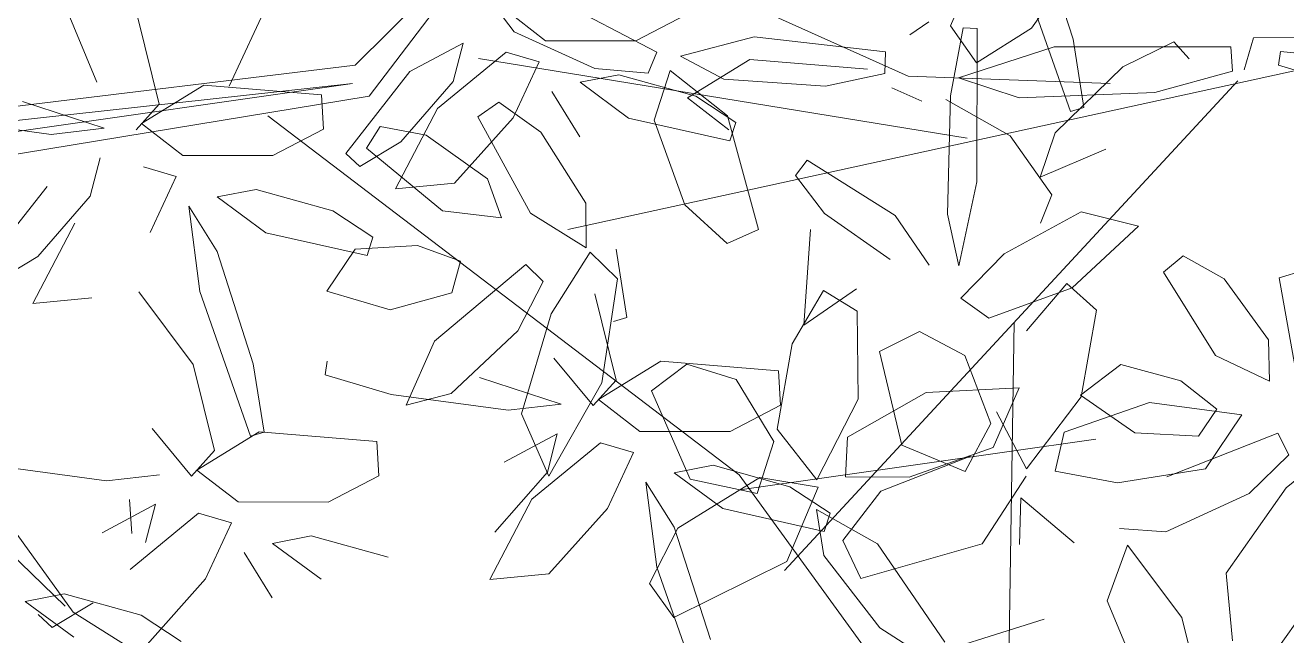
# Model space of a CAD drawing. Header units: inches. Extents: x 218980 to 233865, y 587194 to 599270.
# Drawn here: x 219064.296 to 219066.311, y 587475.888 to 587476.862 of the extents above; entities that cross this region are included whole.
import ezdxf

# ---------------------------------------------------------------- set-up
doc = ezdxf.new("R2010")
doc.units = ezdxf.units.IN
doc.header["$MEASUREMENT"] = 0
doc.layers.get('0').update_dxf_attribs({"lineweight": 0})
doc.layers.add('Proposed Urban Design', color=250, linetype='Continuous', lineweight=0)

# ---------------------------------------------------------------- blocks, each defined once
blk = doc.blocks.new('tree2')
at = {"color": 44}
for p, q in [((325199.1493, 3048393.2041), (325200.5444, 3048396.2131)), ((325199.5519, 3048393.2718), (325200.044, 3048393.7599)), ((325199.5967, 3048393.1727), (325200.044, 3048393.7599)), ((325200.2725, 3048393.7058), (325201.3189, 3048393.2363)), ((325197.6286, 3048393.0376), (325199.5519, 3048393.2718)), ((325197.5858, 3048392.9323), (325199.5429, 3048393.2131)), ((325199.5429, 3048393.2131), (325197.6089, 3048392.9998)), ((325197.6873, 3048392.8592), (325199.5967, 3048393.1727)), ((325199.2727, 3048393.1101), (325200.7782, 3048391.9633)), ((325197.6873, 3048392.8592), (325198.6503, 3048391.525)), ((325197.4447, 3048392.6847), (325198.6256, 3048391.5438)), ((325200.7804, 3048391.9149), (325201.9184, 3048392.0776)), ((325200.7782, 3048391.9633), (325201.5399, 3048390.9151)), ((325197.3163, 3048391.5736), (325193.7676, 3048390.7982)), ((325198.6503, 3048391.525), (325199.7052, 3048390.8618)), ((325199.7052, 3048390.8618), (325201.7527, 3048391.5018)), ((325195.0431, 3048391.0902), (325193.4813, 3048391.3439)), ((325195.9072, 3048391.2736), (325194.4594, 3048389.7096)), ((325197.2803, 3048391.2113), (325195.6173, 3048388.8744)), ((325195.1933, 3048390.5024), (325195.173, 3048389.2128))]:
    blk.add_line(p, q, dxfattribs=at)
at = {"color": 64}
for p, q in [((325201.4531, 3048393.3967), (325201.569, 3048393.6634)), ((325201.8766, 3048393.6217), (325201.7122, 3048393.3893)), ((325200.1601, 3048393.3491), (325200.0284, 3048393.4509)), ((325200.6099, 3048393.4329), (325200.4482, 3048393.3488)), ((325201.3235, 3048393.3687), (325201.384, 3048393.4099)), ((325201.5371, 3048393.2788), (325201.4531, 3048393.3967)), ((325201.7122, 3048393.3893), (325201.5371, 3048393.2788)), ((325199.8964, 3048393.3417), (325199.7265, 3048393.2508)), ((325199.8648, 3048393.2193), (325199.8964, 3048393.3417)), ((325200.4482, 3048393.3488), (325200.1601, 3048393.3491)), ((325201.4795, 3048393.2314), (325201.7847, 3048393.3297)), ((325201.7847, 3048393.3297), (325202.3489, 3048393.3298)), ((325202.3489, 3048393.3298), (325202.3541, 3048393.2527)), ((325200.0342, 3048393.3131), (325199.815, 3048393.1329)), ((325200.1395, 3048393.2821), (325200.0342, 3048393.3131)), ((325200.6134, 3048393.1672), (325200.8124, 3048393.2897)), ((325200.8124, 3048393.2897), (325201.188, 3048393.2588)), ((325199.7265, 3048393.2508), (325199.5217, 3048392.9897)), ((325200.0565, 3048393.1033), (325200.1395, 3048393.2821)), ((325202.3541, 3048393.2527), (325202.1067, 3048393.1838)), ((325199.6974, 3048393.027), (325199.8648, 3048393.2193)), ((325200.3942, 3048393.2409), (325200.27, 3048393.2167)), ((325200.27, 3048393.2167), (325200.4252, 3048393.1025)), ((325200.6398, 3048393.1725), (325200.3942, 3048393.2409)), ((325201.3189, 3048393.2363), (325201.9641, 3048393.2128)), ((325201.6729, 3048393.1672), (325201.4795, 3048393.2314)), ((325200.2697, 3048393.0431), (325200.1796, 3048393.1873)), ((325200.7451, 3048393.0654), (325200.6134, 3048393.1672)), ((325200.7677, 3048393.0881), (325200.6398, 3048393.1725)), ((325201.2658, 3048393.1995), (325201.3623, 3048393.1564)), ((325202.1067, 3048393.1838), (325201.6729, 3048393.1672)), ((325199.815, 3048393.1329), (325199.6808, 3048392.8765)), ((325201.6447, 3048393.0459), (325201.4384, 3048393.1617)), ((325199.8693, 3048392.8944), (325200.0565, 3048393.1033)), ((325200.4252, 3048393.1025), (325200.749, 3048393.03)), ((325200.749, 3048393.03), (325200.7677, 3048393.0881)), ((325201.7778, 3048392.8571), (325201.6447, 3048393.0459)), ((325199.5662, 3048392.9478), (325199.6974, 3048393.027)), ((325199.5217, 3048392.9897), (325199.5662, 3048392.9478)), ((325198.5673, 3048392.8845), (325198.3625, 3048392.6235)), ((325199.6808, 3048392.8765), (325199.8693, 3048392.8944)), ((325198.5381, 3048392.6608), (325198.7055, 3048392.8531)), ((325199.1107, 3048392.8505), (325199.2659, 3048392.7363)), ((325199.4805, 3048392.8063), (325199.2349, 3048392.8746)), ((325201.7414, 3048392.7668), (325201.7778, 3048392.8571)), ((325199.6085, 3048392.7219), (325199.4805, 3048392.8063)), ((325198.6557, 3048392.7667), (325198.5215, 3048392.5103)), ((325199.2659, 3048392.7363), (325199.5897, 3048392.6638)), ((325199.5897, 3048392.6638), (325199.6085, 3048392.7219)), ((325198.4069, 3048392.5816), (325198.5381, 3048392.6608)), ((325199.2263, 3048392.318), (325199.1104, 3048392.6769)), ((325201.6967, 3048392.4235), (325201.8255, 3048392.5739)), ((325201.8255, 3048392.5739), (325201.9198, 3048392.4893)), ((325198.5215, 3048392.5103), (325198.71, 3048392.5281)), ((325199.0339, 3048392.3161), (325198.8601, 3048392.5476)), ((325199.0556, 3048392.5491), (325199.2177, 3048392.0871)), ((325201.9198, 3048392.4893), (325201.8715, 3048392.2123)), ((325201.3543, 3048392.4214), (325201.4999, 3048392.3447)), ((325199.4622, 3048392.3264), (325199.4554, 3048392.2823)), ((325199.1022, 3048392.0407), (325199.0339, 3048392.3161)), ((325199.2605, 3048392.1), (325199.2263, 3048392.318)), ((325199.4554, 3048392.2823), (325199.6669, 3048392.2194)), ((325199.6669, 3048392.2194), (325200.0408, 3048392.1695)), ((325201.8166, 3048392.0991), (325202.0897, 3048392.194)), ((325202.0897, 3048392.194), (325202.3841, 3048392.1549)), ((325202.3841, 3048392.1549), (325202.2685, 3048391.9819)), ((325198.9033, 3048392.1108), (325199.029, 3048391.959)), ((325199.0458, 3048391.9785), (325199.2448, 3048392.101)), ((325199.2177, 3048392.0871), (325199.2605, 3048392.1)), ((325199.2448, 3048392.101), (325199.6204, 3048392.0701)), ((325199.029, 3048391.959), (325199.1022, 3048392.0407)), ((325199.6204, 3048392.0701), (325199.6273, 3048391.9605)), ((325198.3833, 3048391.9941), (325198.7572, 3048391.9443)), ((325198.7572, 3048391.9443), (325198.9261, 3048391.9635)), ((325199.1775, 3048391.8767), (325199.0458, 3048391.9785)), ((325199.6273, 3048391.9605), (325199.4656, 3048391.8763)), ((325202.2685, 3048391.9819), (325201.9874, 3048391.9375)), ((325198.8308, 3048391.885), (325198.8377, 3048391.7754)), ((325198.9138, 3048391.8693), (325198.7439, 3048391.7783)), ((325199.0516, 3048391.8407), (325198.8324, 3048391.6604)), ((325198.8822, 3048391.7468), (325198.9138, 3048391.8693)), ((325199.1569, 3048391.8097), (325199.0516, 3048391.8407)), ((325199.4656, 3048391.8763), (325199.1775, 3048391.8767)), ((325199.0739, 3048391.6309), (325199.1569, 3048391.8097)), ((325199.4115, 3048391.7684), (325199.2874, 3048391.7443)), ((325199.6571, 3048391.7), (325199.4115, 3048391.7684)), ((325199.2874, 3048391.7443), (325199.4426, 3048391.6301)), ((325199.287, 3048391.5707), (325199.197, 3048391.7148)), ((325198.8867, 3048391.4219), (325199.0739, 3048391.6309)), ((325198.6219, 3048391.5833), (325198.4978, 3048391.5592)), ((325198.4978, 3048391.5592), (325198.653, 3048391.445)), ((325198.5835, 3048391.4753), (325198.7148, 3048391.5545)), ((325198.8675, 3048391.5149), (325198.6219, 3048391.5833)), ((325193.7244, 3048391.5357), (325194.0512, 3048391.3651)), ((325198.5391, 3048391.5172), (325198.5835, 3048391.4753)), ((325198.9955, 3048391.4306), (325198.8675, 3048391.5149)), ((325193.8534, 3048391.3128), (325193.5957, 3048391.4298)), ((325195.7035, 3048391.3977), (325195.5406, 3048391.3175)), ((325195.7524, 3048391.3432), (325195.7035, 3048391.3977)), ((325195.9277, 3048391.3085), (325195.9577, 3048391.4099)), ((325195.9577, 3048391.4099), (325196.2005, 3048391.4123)), ((325194.0512, 3048391.3651), (325194.0238, 3048391.2972)), ((325196.0442, 3048391.3672), (325196.0375, 3048391.323)), ((325196.5311, 3048391.3148), (325196.0442, 3048391.3672)), ((325194.0238, 3048391.2972), (325193.8534, 3048391.3128)), ((325196.0375, 3048391.323), (325196.249, 3048391.2602)), ((325194.043, 3048391.1478), (325194.0935, 3048391.3064)), ((325194.0935, 3048391.3064), (325194.2768, 3048391.1614)), ((325193.4799, 3048391.158), (325193.5464, 3048391.205)), ((325193.5464, 3048391.205), (325193.6809, 3048391.1093)), ((325193.6482, 3048390.8501), (325193.4799, 3048391.158)), ((325194.2768, 3048391.1614), (325194.3764, 3048390.7979)), ((325194.1413, 3048390.877), (325194.043, 3048391.1478)), ((325193.3143, 3048391.0993), (325193.5104, 3048390.9598)), ((325193.6809, 3048391.1093), (325193.8249, 3048390.8819)), ((325193.3663, 3048390.8582), (325193.1239, 3048391.0582)), ((325195.2756, 3048390.965), (325195.4855, 3048391.055)), ((325194.5319, 3048391.0197), (325194.4949, 3048390.9711)), ((325193.5104, 3048390.9598), (325193.5555, 3048390.8354)), ((325194.4949, 3048390.9711), (325194.5875, 3048390.849)), ((325193.8249, 3048390.8819), (325193.8259, 3048390.7396)), ((325194.2758, 3048390.7539), (325194.1413, 3048390.877)), ((325193.5555, 3048390.8354), (325193.3663, 3048390.8582)), ((325193.8259, 3048390.7396), (325193.6482, 3048390.8501)), ((325194.5875, 3048390.849), (325194.7964, 3048390.7028)), ((325194.9215, 3048390.6842), (325194.8131, 3048390.8435)), ((325195.4066, 3048390.8549), (325195.1606, 3048390.7201)), ((325195.5904, 3048390.809), (325195.4066, 3048390.8549)), ((325194.3764, 3048390.7979), (325194.2758, 3048390.7539)), ((325195.3785, 3048390.6119), (325195.5904, 3048390.809)), ((325193.0882, 3048390.7356), (325193.287, 3048390.7469)), ((325193.287, 3048390.7469), (325193.424, 3048390.6971)), ((325193.7142, 3048390.5289), (325193.8384, 3048390.7258)), ((325193.8384, 3048390.7258), (325193.9262, 3048390.6412)), ((325195.1606, 3048390.7201), (325195.0228, 3048390.5791)), ((325195.6702, 3048390.6623), (325195.7332, 3048390.7139)), ((325195.7332, 3048390.7139), (325195.8637, 3048390.6408)), ((325193.3412, 3048390.4413), (325193.6333, 3048390.6861)), ((325193.424, 3048390.6971), (325193.3962, 3048390.5963)), ((325193.6333, 3048390.6861), (325193.6886, 3048390.6322)), ((325193.6886, 3048390.6322), (325193.6075, 3048390.4746)), ((325193.9262, 3048390.6412), (325193.8762, 3048390.3082)), ((325195.8365, 3048390.3957), (325195.6702, 3048390.6623)), ((325195.8637, 3048390.6408), (325196.0054, 3048390.4463)), ((325196.0395, 3048390.6439), (325196.1174, 3048390.6673)), ((325196.1013, 3048390.2985), (325196.0395, 3048390.6439)), ((325193.1998, 3048390.542), (325192.9969, 3048390.6016)), ((325193.3962, 3048390.5963), (325193.1998, 3048390.542)), ((325194.4839, 3048390.4327), (325194.5834, 3048390.6039)), ((325194.5834, 3048390.6039), (325194.6915, 3048390.5377)), ((325195.1118, 3048390.5149), (325195.3785, 3048390.6119)), ((325195.0228, 3048390.5791), (325195.1118, 3048390.5149)), ((325193.619, 3048390.2094), (325193.7142, 3048390.5289)), ((325194.6915, 3048390.5377), (325194.6941, 3048390.2566)), ((325193.6075, 3048390.4746), (325193.3942, 3048390.2744)), ((325193.2502, 3048390.2373), (325193.3412, 3048390.4413)), ((325194.4361, 3048390.1604), (325194.4839, 3048390.4327)), ((325196.0054, 3048390.4463), (325196.0087, 3048390.314)), ((325196.0087, 3048390.314), (325195.8365, 3048390.3957)), ((325194.034, 3048390.2828), (325194.1476, 3048390.3687)), ((325194.1476, 3048390.3687), (325194.3047, 3048390.3196)), ((325195.4048, 3048390.2697), (325195.5339, 3048390.3677)), ((325195.5339, 3048390.3677), (325195.726, 3048390.3153)), ((325193.8762, 3048390.3082), (325193.7065, 3048390.0109)), ((325194.3047, 3048390.3196), (325194.4249, 3048390.1209)), ((325195.726, 3048390.3153), (325195.8401, 3048390.2247)), ((325193.3942, 3048390.2744), (325193.2502, 3048390.2373)), ((325194.1583, 3048390.0012), (325194.034, 3048390.2828)), ((325194.6605, 3048390.1353), (325194.912, 3048390.2781)), ((325194.912, 3048390.2781), (325195.2086, 3048390.2928)), ((325195.2086, 3048390.2928), (325195.1262, 3048390.1017)), ((325195.5782, 3048390.1487), (325195.4048, 3048390.2697)), ((325194.6941, 3048390.2566), (325194.5629, 3048389.999)), ((325195.8401, 3048390.2247), (325195.7817, 3048390.1379)), ((325193.7065, 3048390.0109), (325193.619, 3048390.2094)), ((325194.5629, 3048389.999), (325194.4361, 3048390.1604)), ((325195.7817, 3048390.1379), (325195.5782, 3048390.1487)), ((325195.6804, 3048390.0084), (325196.0351, 3048390.1478)), ((325196.0351, 3048390.1478), (325196.0704, 3048390.0791)), ((325194.4249, 3048390.1209), (325194.3718, 3048389.9549)), ((325194.6545, 3048390.0082), (325194.6605, 3048390.1353)), ((325196.0619, 3048389.973), (325196.2422, 3048390.1203)), ((325195.1262, 3048390.1017), (325194.8577, 3048390.0073)), ((325196.0704, 3048390.0791), (325195.9435, 3048389.9554)), ((325194.1186, 3048389.845), (325194.38, 3048390.0062)), ((325194.3718, 3048389.9549), (325194.1583, 3048390.0012)), ((325194.38, 3048390.0062), (325194.5666, 3048389.9755)), ((325194.8577, 3048390.0073), (325194.6545, 3048390.0082)), ((325194.5666, 3048389.9755), (325194.4671, 3048389.7379)), ((325195.9435, 3048389.9554), (325195.6777, 3048389.8332)), ((325195.8701, 3048389.7003), (325196.0619, 3048389.973)), ((325194.5619, 3048389.9044), (325194.7562, 3048389.7942)), ((325194.5849, 3048389.7575), (325194.5619, 3048389.9044)), ((325194.0275, 3048389.6679), (325194.1186, 3048389.845)), ((325195.6777, 3048389.8332), (325195.5293, 3048389.8437)), ((325195.5552, 3048389.7903), (325195.4902, 3048389.6124)), ((325195.7289, 3048389.5589), (325195.5552, 3048389.7903)), ((325194.4671, 3048389.7379), (325194.1061, 3048389.5591)), ((325194.1061, 3048389.5591), (325194.0275, 3048389.6679))]:
    blk.add_line(p, q, dxfattribs=at)
at = {"color": 62}
for p, q in [((325198.6185, 3048393.4759), (325198.7266, 3048393.2171)), ((325198.9256, 3048393.1469), (325198.8572, 3048393.4223)), ((325198.8691, 3048393.0847), (325199.0681, 3048393.2073)), ((325199.0681, 3048393.2073), (325199.4438, 3048393.1763)), ((325199.4438, 3048393.1763), (325199.4507, 3048393.0667)), ((325198.7494, 3048393.0698), (325198.4888, 3048393.155)), ((325198.8523, 3048393.0652), (325198.9256, 3048393.1469)), ((325198.2067, 3048393.1003), (325198.5806, 3048393.0505)), ((325198.5806, 3048393.0505), (325198.7494, 3048393.0698)), ((325199.0008, 3048392.9829), (325198.8691, 3048393.0847)), ((325199.4507, 3048393.0667), (325199.2889, 3048392.9825)), ((325198.7055, 3048392.8531), (325198.7371, 3048392.9755)), ((325199.2889, 3048392.9825), (325199.0008, 3048392.9829)), ((325198.9802, 3048392.9159), (325198.875, 3048392.9469)), ((325198.8972, 3048392.7371), (325198.9802, 3048392.9159)), ((325199.2349, 3048392.8746), (325199.1107, 3048392.8505)), ((325199.0204, 3048392.8211), (325199.0556, 3048392.5491)), ((325199.1104, 3048392.6769), (325199.0204, 3048392.8211)), ((325195.3813, 3048391.4064), (325195.2654, 3048391.7654)), ((325195.2106, 3048391.6376), (325195.3728, 3048391.1756)), ((325193.5957, 3048391.4298), (325193.5089, 3048391.5436)), ((325195.03, 3048391.4418), (325194.9897, 3048391.2248)), ((325195.0746, 3048391.4397), (325195.03, 3048391.4418)), ((325195.0738, 3048390.9501), (325195.0746, 3048391.4397)), ((325194.1268, 3048391.3518), (325194.3621, 3048391.4133)), ((325194.3621, 3048391.4133), (325194.7824, 3048391.3655)), ((325195.4156, 3048391.1884), (325195.3813, 3048391.4064)), ((325194.7824, 3048391.3655), (325194.7802, 3048391.2965)), ((325194.2658, 3048391.2783), (325194.1268, 3048391.3518)), ((325195.5406, 3048391.3175), (325195.3243, 3048391.107)), ((325194.5903, 3048391.2562), (325194.2658, 3048391.2783)), ((325194.7802, 3048391.2965), (325194.5903, 3048391.2562)), ((325194.9897, 3048391.2248), (325194.9796, 3048390.8478)), ((325195.3728, 3048391.1756), (325195.4156, 3048391.1884)), ((325193.1239, 3048391.0582), (325193.1672, 3048391.1271)), ((325193.1672, 3048391.1271), (325193.3143, 3048391.0993)), ((325195.3243, 3048391.107), (325195.2756, 3048390.965)), ((325194.8131, 3048390.8435), (325194.5319, 3048391.0197)), ((325195.0165, 3048390.6819), (325195.0738, 3048390.9501)), ((325194.9796, 3048390.8478), (325195.0165, 3048390.6819)), ((325192.9969, 3048390.6016), (325193.0882, 3048390.7356))]:
    blk.add_line(p, q, dxfattribs=at)
at = {"color": 66}
for p, q in [((325200.9852, 3048392.4409), (325201.006, 3048392.7464)), ((325200.4198, 3048392.4662), (325200.3855, 3048392.6842)), ((325200.3858, 3048392.2659), (325200.3174, 3048392.5414)), ((325201.1528, 3048392.5568), (325200.9852, 3048392.4409)), ((325200.377, 3048392.4533), (325200.4198, 3048392.4662)), ((325201.227, 3048392.3575), (325201.3543, 3048392.4214)), ((325200.1868, 3048392.3361), (325200.3125, 3048392.1842)), ((325200.3294, 3048392.2037), (325200.5283, 3048392.3263)), ((325200.5283, 3048392.3263), (325200.904, 3048392.2954)), ((325201.2984, 3048392.0581), (325201.227, 3048392.3575)), ((325201.4999, 3048392.3447), (325201.5822, 3048392.1276)), ((325200.904, 3048392.2954), (325200.9109, 3048392.1857)), ((325200.2096, 3048392.1888), (325199.949, 3048392.274)), ((325200.3125, 3048392.1842), (325200.3858, 3048392.2659)), ((325200.461, 3048392.102), (325200.3294, 3048392.2037)), ((325201.8715, 3048392.2123), (325201.6959, 3048391.9827)), ((325200.0408, 3048392.1695), (325200.2096, 3048392.1888)), ((325200.9109, 3048392.1857), (325200.7492, 3048392.1016)), ((325201.6959, 3048391.9827), (325201.6004, 3048392.1644)), ((325201.5822, 3048392.1276), (325201.5, 3048391.9739)), ((325200.1973, 3048392.0946), (325200.0275, 3048392.0036)), ((325200.1657, 3048391.9721), (325200.1973, 3048392.0946)), ((325200.7492, 3048392.1016), (325200.461, 3048392.102)), ((325201.7877, 3048391.9752), (325201.8166, 3048392.0991)), ((325200.3352, 3048392.0659), (325200.1159, 3048391.8857)), ((325200.4404, 3048392.035), (325200.3352, 3048392.0659)), ((325201.5, 3048391.9739), (325201.2984, 3048392.0581)), ((325200.3574, 3048391.8561), (325200.4404, 3048392.035)), ((325201.231, 3048391.9116), (325201.5173, 3048392.0229)), ((325199.9983, 3048391.7798), (325200.1657, 3048391.9721)), ((325200.6951, 3048391.9937), (325200.571, 3048391.9695)), ((325200.571, 3048391.9695), (325200.7262, 3048391.8554)), ((325200.9407, 3048391.9253), (325200.6951, 3048391.9937)), ((325201.6953, 3048391.9589), (325201.5545, 3048391.7433)), ((325201.9874, 3048391.9375), (325201.7877, 3048391.9752)), ((325200.4806, 3048391.9401), (325200.5158, 3048391.6682)), ((325200.5706, 3048391.796), (325200.4806, 3048391.9401)), ((325201.0687, 3048391.8409), (325200.9407, 3048391.9253)), ((325200.1159, 3048391.8857), (325199.9817, 3048391.6293)), ((325201.1095, 3048391.7539), (325201.231, 3048391.9116)), ((325201.6739, 3048391.7412), (325201.6778, 3048391.8899)), ((325201.6778, 3048391.8899), (325201.849, 3048391.7463)), ((325200.1703, 3048391.6472), (325200.3574, 3048391.8561)), ((325200.7262, 3048391.8554), (325201.0499, 3048391.7828)), ((325201.0499, 3048391.7828), (325201.0687, 3048391.8409)), ((325200.6865, 3048391.437), (325200.5706, 3048391.796)), ((325201.1671, 3048391.6327), (325201.1095, 3048391.7539)), ((325201.5545, 3048391.7433), (325201.1671, 3048391.6327)), ((325199.9817, 3048391.6293), (325200.1703, 3048391.6472)), ((325200.5158, 3048391.6682), (325200.678, 3048391.2061)), ((325194.7562, 3048389.7942), (325194.9718, 3048389.48)), ((325194.7637, 3048389.5259), (325194.5849, 3048389.7575)), ((325195.4902, 3048389.6124), (325195.5983, 3048389.3536)), ((325194.9128, 3048389.4301), (325194.7637, 3048389.5259))]:
    blk.add_line(p, q, dxfattribs=at)
at = {"color": 68}
for p, q in [((325195.8901, 3048389.4842), (325195.8701, 3048389.7003)), ((325195.7973, 3048389.2834), (325195.7289, 3048389.5589))]:
    blk.add_line(p, q, dxfattribs=at)

msp = doc.modelspace()

# ---------------------------------------------------------------- block references
at = {"layer": 'Proposed Urban Design', "xscale": 0.5, "yscale": 0.5, "zscale": 0.5}
for p in [(56468.2789, -936718.8629), (56465.0469, -936719.8371)]:
    msp.add_blockref('tree2', p, dxfattribs=at)

doc.saveas('drawing.dxf')
